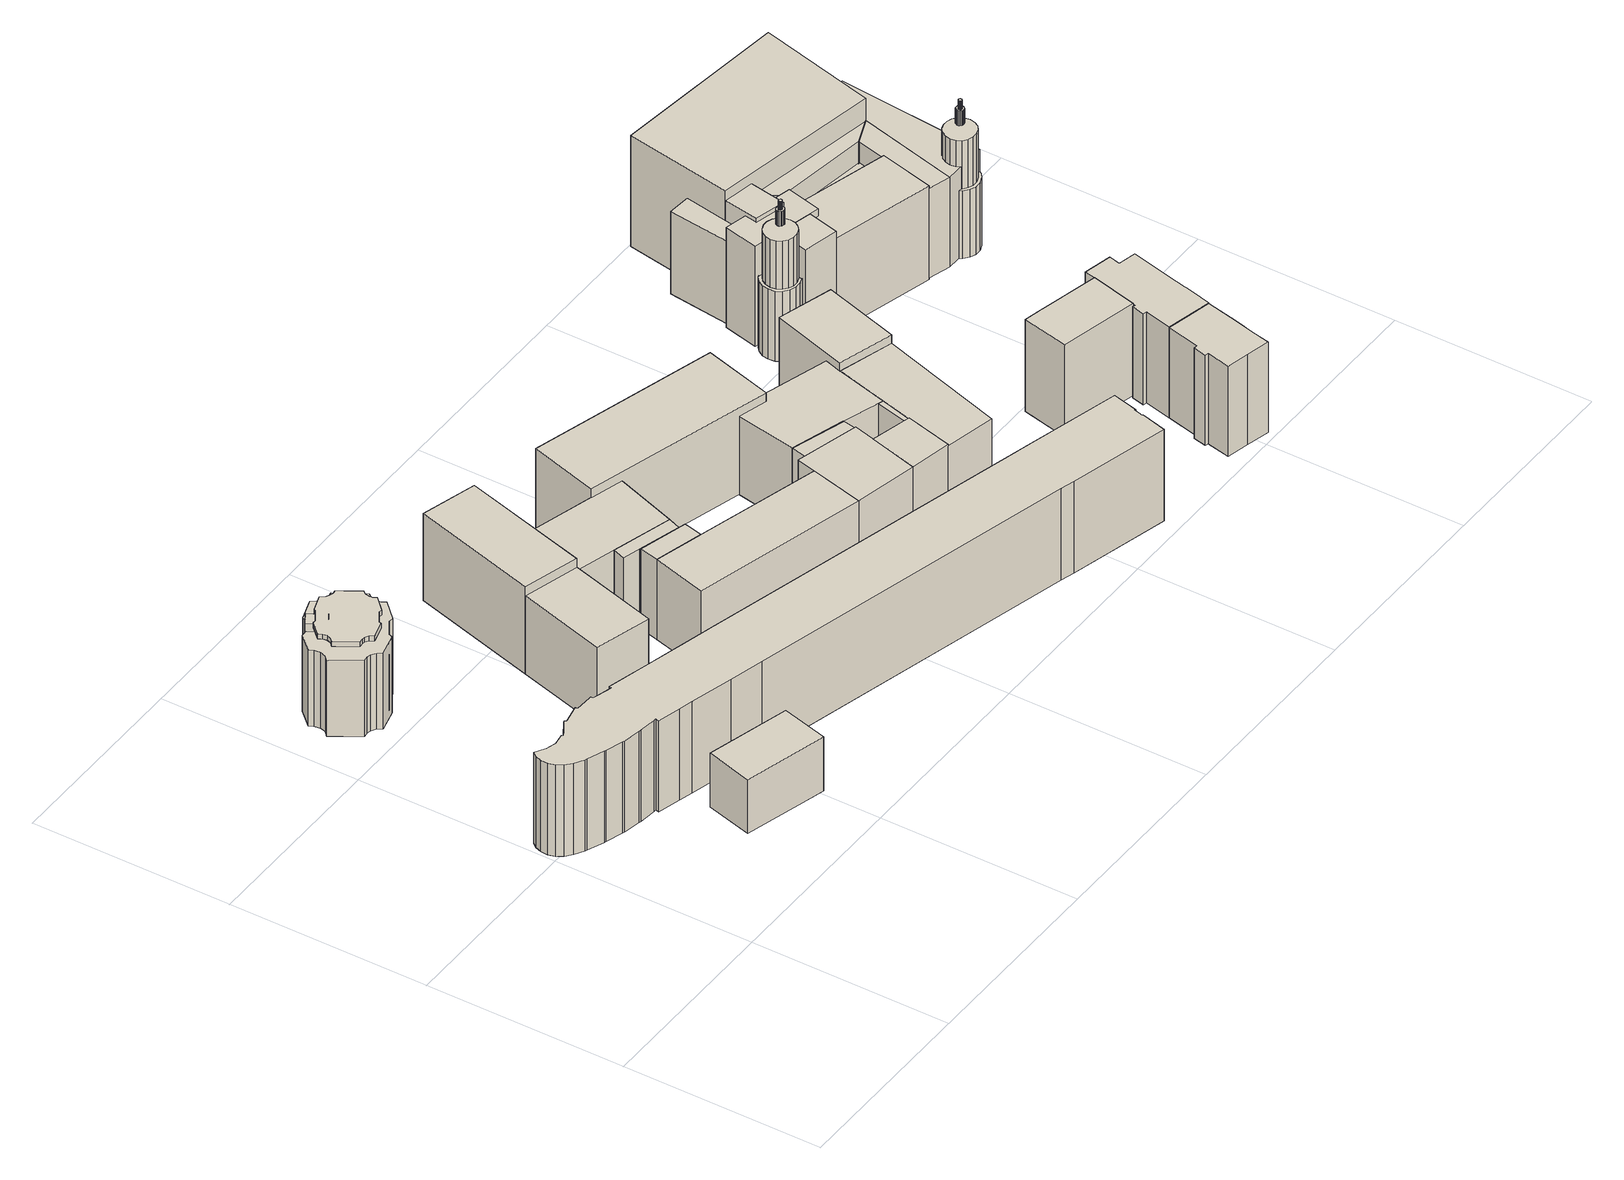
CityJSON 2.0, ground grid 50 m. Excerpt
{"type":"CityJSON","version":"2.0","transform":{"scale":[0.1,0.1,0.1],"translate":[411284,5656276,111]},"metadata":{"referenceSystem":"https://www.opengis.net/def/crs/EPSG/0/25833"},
"CityObjects":{
"building1":{"type":"Building","attributes":{"Dachtyp_tdc":"tdcCutTentRoof","Gemeindeschluessel":14612000,"Dachneigung":0.024,"QualitaetDacherkennung":74,"Geometrietyp2DReferenz":"3000","measuredHeight":15.47,"function":"31001_9998","roofType":"9999"},"geometry":[{"type":"Solid","lod":"1","boundaries":[[[[0,1,2,3]],[[4,5,6,7]],[[3,5,4,0]],[[2,6,5,3]],[[1,7,6,2]],[[0,4,7,1]]]]}]},
"building2":{"type":"Building","attributes":{"name":"Zwinger","Gemeindeschluessel":14612000,"Dachneigung":90,"Dachorientierung":0,"MittlereTraufHoehe":130.73,"QualitaetDacherkennung":100,"ObjektHoehe":22.42,"BodenHoehe":111.49,"Geometrietyp2DReferenz":"3000","AbsoluteHoehe":133.91,"Dachflaeche":459.76,"measuredHeight":22.42,"function":"31001_3034","roofType":"9999","storeysAboveGround":7},"children":["building2-1","building2-2"],"geometry":[{"type":"Solid","lod":"1","boundaries":[[[[8,9,10,11,12,13,14,15,16,17,18,19,20,21,22,23,24,25,26,27,28,29,30,31,32,33,34,35]],[[36,37,38,39,40,41,42,43,44,45,46,47,48,49,50,51,52,53,54,55,56,57,58,59,60,61,62,63]],[[35,37,36,8]],[[34,38,37,35]],[[33,39,38,34]],[[32,40,39,33]],[[31,41,40,32]],[[30,42,41,31]],[[29,43,42,30]],[[28,44,43,29]],[[27,45,44,28]],[[26,46,45,27]],[[25,47,46,26]],[[24,48,47,25]],[[23,49,48,24]],[[22,50,49,23]],[[21,51,50,22]],[[20,52,51,21]],[[19,53,52,20]],[[18,54,53,19]],[[17,55,54,18]],[[16,56,55,17]],[[15,57,56,16]],[[14,58,57,15]],[[13,59,58,14]],[[12,60,59,13]],[[11,61,60,12]],[[10,62,61,11]],[[9,63,62,10]],[[8,36,63,9]]]]}]},
"building2-1":{"type":"BuildingPart","attributes":{"Dachneigung":70.53,"Dachorientierung":0,"MittlereTraufHoehe":133.91,"QualitaetDacherkennung":100,"BodenHoehe":133.91,"ObjektTeilHoehe":2.5,"Geometrietyp2DReferenz":"3000","AbsoluteHoehe":136.41,"Dachflaeche":222.45,"measuredHeight":2.5,"roofType":"3500","storeysAboveGround":1},"parents":["building2"],"geometry":[{"type":"Solid","lod":"1","boundaries":[[[[64,65,66,67,68,69,70,71,72,73,74,75,76,77,78,79,80,81,82,83,84,85,86,87,88,89,90,91]],[[92,93,94,95,96,97,98,99,100,101,102,103,104,105,106,107,108,109,110,111,112,113,114,115,116,117,118,119]],[[91,93,92,64]],[[90,94,93,91]],[[89,95,94,90]],[[88,96,95,89]],[[87,97,96,88]],[[86,98,97,87]],[[85,99,98,86]],[[84,100,99,85]],[[83,101,100,84]],[[82,102,101,83]],[[81,103,102,82]],[[80,104,103,81]],[[79,105,104,80]],[[78,106,105,79]],[[77,107,106,78]],[[76,108,107,77]],[[75,109,108,76]],[[74,110,109,75]],[[73,111,110,74]],[[72,112,111,73]],[[71,113,112,72]],[[70,114,113,71]],[[69,115,114,70]],[[68,116,115,69]],[[67,117,116,68]],[[66,118,117,67]],[[65,119,118,66]],[[64,92,119,65]]]]}]},
"building2-2":{"type":"BuildingPart","attributes":{"Dachneigung":41.76,"Dachorientierung":0,"MittlereTraufHoehe":133.91,"QualitaetDacherkennung":100,"BodenHoehe":130.73,"ObjektTeilHoehe":4.07,"Geometrietyp2DReferenz":"3000","AbsoluteHoehe":134.79,"Dachflaeche":19.93,"measuredHeight":4.07,"roofType":"3900","storeysAboveGround":1},"parents":["building2"],"geometry":[{"type":"Solid","lod":"1","boundaries":[[[[120,121,122,123]],[[124,125,126,127]],[[123,125,124,120]],[[122,126,125,123]],[[121,127,126,122]],[[120,124,127,121]]]]}]},
"building3":{"type":"Building","attributes":{"Dachtyp_tdc":"tdcPolyFlatRoof","Gemeindeschluessel":14612000,"Dachneigung":0,"QualitaetDacherkennung":36,"Geometrietyp2DReferenz":"3000","measuredHeight":25.08,"function":"31001_9998","roofType":"1000"},"geometry":[{"type":"Solid","lod":"1","boundaries":[[[[128,129,130,131,132,133,134,135,136,137,138,139,140,141,142,143,144,145,146,147,148,149,150,151,152,153,154,155,156,157,158,159,160,161,162,163,164,165,166,167,168,169,170,171,172,173,174,175,176,177,178,179,180]],[[181,182,183,184,185,186,187,188,189,190,191,192,193,194,195,196,197,198,199,200,201,202,203,204,205,206,207,208,209,210,211,212,213,214,215,216,217,218,219,220,221,222,223,224,225,226,227,228,229,230,231,232,233]],[[180,182,181,128]],[[179,183,182,180]],[[178,184,183,179]],[[177,185,184,178]],[[176,186,185,177]],[[175,187,186,176]],[[174,188,187,175]],[[173,189,188,174]],[[172,190,189,173]],[[171,191,190,172]],[[170,192,191,171]],[[169,193,192,170]],[[168,194,193,169]],[[167,195,194,168]],[[166,196,195,167]],[[165,197,196,166]],[[164,198,197,165]],[[163,199,198,164]],[[162,200,199,163]],[[161,201,200,162]],[[160,202,201,161]],[[159,203,202,160]],[[158,204,203,159]],[[157,205,204,158]],[[156,206,205,157]],[[155,207,206,156]],[[154,208,207,155]],[[153,209,208,154]],[[152,210,209,153]],[[151,211,210,152]],[[150,212,211,151]],[[149,213,212,150]],[[148,214,213,149]],[[147,215,214,148]],[[146,216,215,147]],[[145,217,216,146]],[[144,218,217,145]],[[143,219,218,144]],[[142,220,219,143]],[[141,221,220,142]],[[140,222,221,141]],[[139,223,222,140]],[[138,224,223,139]],[[137,225,224,138]],[[136,226,225,137]],[[135,227,226,136]],[[134,228,227,135]],[[133,229,228,134]],[[132,230,229,133]],[[131,231,230,132]],[[130,232,231,131]],[[129,233,232,130]],[[128,181,233,129]]]]}]},
"building4":{"type":"Building","attributes":{"Gemeindeschluessel":14612000,"Dachneigung":20.91,"Dachorientierung":-74.24,"MittlereTraufHoehe":128.64,"QualitaetDacherkennung":100,"ObjektHoehe":30.22,"BodenHoehe":111.21,"Geometrietyp2DReferenz":"3000","AbsoluteHoehe":141.43,"Dachflaeche":1705.58,"measuredHeight":30.22,"function":"31001_9998","roofType":"9999","storeysAboveGround":10},"children":["building4-1","building4-2","building4-3","building4-4","building4-5","building4-6","building4-7","building4-8","building4-9","building4-10","building4-11","building4-12","building4-13","building4-14","building4-15","building4-16","building4-17","building4-18"],"geometry":[{"type":"Solid","lod":"1","boundaries":[[[[234,235,236,237]],[[238,239,240,241]],[[237,239,238,234]],[[236,240,239,237]],[[235,241,240,236]],[[234,238,241,235]]]]}]},
"building4-1":{"type":"BuildingPart","attributes":{"Dachneigung":90,"Dachorientierung":18.43,"MittlereTraufHoehe":128.64,"QualitaetDacherkennung":100,"BodenHoehe":111.2,"ObjektTeilHoehe":25.52,"Geometrietyp2DReferenz":"3000","AbsoluteHoehe":136.72,"Dachflaeche":1009.16,"measuredHeight":25.52,"roofType":"9999","storeysAboveGround":9},"parents":["building4"],"geometry":[{"type":"Solid","lod":"1","boundaries":[[[[242,243,244,245]],[[246,247,248,249]],[[245,247,246,242]],[[244,248,247,245]],[[243,249,248,244]],[[242,246,249,243]]]]}]},
"building4-2":{"type":"BuildingPart","attributes":{"Dachneigung":90,"Dachorientierung":108.64,"MittlereTraufHoehe":128.64,"QualitaetDacherkennung":100,"BodenHoehe":111.23,"ObjektTeilHoehe":25.49,"Geometrietyp2DReferenz":"3000","AbsoluteHoehe":136.72,"Dachflaeche":799.8,"measuredHeight":25.49,"roofType":"9999","storeysAboveGround":8},"parents":["building4"],"geometry":[{"type":"Solid","lod":"1","boundaries":[[[[250,251,252,253]],[[254,255,256,257]],[[253,255,254,250]],[[252,256,255,253]],[[251,257,256,252]],[[250,254,257,251]]]]}]},
"building4-3":{"type":"BuildingPart","attributes":{"Dachneigung":8.54,"Dachorientierung":0,"MittlereTraufHoehe":132.68,"QualitaetDacherkennung":100,"BodenHoehe":111.21,"ObjektTeilHoehe":25.51,"Geometrietyp2DReferenz":"3000","AbsoluteHoehe":136.72,"Dachflaeche":83.97,"measuredHeight":25.51,"roofType":"2100","storeysAboveGround":9},"parents":["building4"],"geometry":[{"type":"Solid","lod":"1","boundaries":[[[[258,259,260,261]],[[262,263,264,265]],[[261,263,262,258]],[[260,264,263,261]],[[259,265,264,260]],[[258,262,265,259]]]]}]},
"building4-4":{"type":"BuildingPart","attributes":{"Dachneigung":16.65,"Dachorientierung":-164.93,"MittlereTraufHoehe":128.64,"QualitaetDacherkennung":100,"BodenHoehe":111.22,"ObjektTeilHoehe":26.28,"Geometrietyp2DReferenz":"3000","AbsoluteHoehe":137.5,"Dachflaeche":224.05,"measuredHeight":26.28,"roofType":"9999","storeysAboveGround":9},"parents":["building4"],"geometry":[{"type":"Solid","lod":"1","boundaries":[[[[266,267,268,269]],[[270,271,272,273]],[[269,271,270,266]],[[268,272,271,269]],[[267,273,272,268]],[[266,270,273,267]]]]}]},
"building4-5":{"type":"BuildingPart","attributes":{"Dachneigung":38.92,"Dachorientierung":-160.86,"MittlereTraufHoehe":128.64,"QualitaetDacherkennung":100,"BodenHoehe":111.26,"ObjektTeilHoehe":25.46,"Geometrietyp2DReferenz":"3000","AbsoluteHoehe":136.72,"Dachflaeche":70,"measuredHeight":25.46,"roofType":"9999","storeysAboveGround":8},"parents":["building4"],"geometry":[{"type":"Solid","lod":"1","boundaries":[[[[274,275,276,277]],[[278,279,280,281]],[[277,279,278,274]],[[276,280,279,277]],[[275,281,280,276]],[[274,278,281,275]]]]}]},
"building4-6":{"type":"BuildingPart","attributes":{"Dachneigung":90,"Dachorientierung":0,"MittlereTraufHoehe":124.46,"QualitaetDacherkennung":100,"BodenHoehe":111.19,"ObjektTeilHoehe":13.28,"Geometrietyp2DReferenz":"3000","AbsoluteHoehe":124.46,"Dachflaeche":14.6,"measuredHeight":13.28,"roofType":"1000","storeysAboveGround":4},"parents":["building4"],"geometry":[{"type":"Solid","lod":"1","boundaries":[[[[282,283,284,285,286,287,288]],[[289,290,291,292,293,241,294]],[[288,290,289,282]],[[287,291,290,288]],[[286,292,291,287]],[[285,293,292,286]],[[284,241,293,285]],[[283,294,241,284]],[[282,289,294,283]]]]}]},
"building4-7":{"type":"BuildingPart","attributes":{"Dachneigung":90,"Dachorientierung":0,"MittlereTraufHoehe":124.46,"QualitaetDacherkennung":100,"BodenHoehe":111.2,"ObjektTeilHoehe":13.26,"Geometrietyp2DReferenz":"3000","AbsoluteHoehe":124.46,"Dachflaeche":14.6,"measuredHeight":13.26,"roofType":"1000","storeysAboveGround":4},"parents":["building4"],"geometry":[{"type":"Solid","lod":"1","boundaries":[[[[295,296,297,298,299,300,301]],[[302,303,304,305,306,307,308]],[[301,303,302,295]],[[300,304,303,301]],[[299,305,304,300]],[[298,306,305,299]],[[297,307,306,298]],[[296,308,307,297]],[[295,302,308,296]]]]}]},
"building4-8":{"type":"BuildingPart","attributes":{"Dachneigung":16.8,"Dachorientierung":15.6,"MittlereTraufHoehe":128.64,"QualitaetDacherkennung":100,"BodenHoehe":111.22,"ObjektTeilHoehe":30.21,"Geometrietyp2DReferenz":"3000","AbsoluteHoehe":141.43,"Dachflaeche":1105.22,"measuredHeight":30.21,"roofType":"9999","storeysAboveGround":10},"parents":["building4"],"geometry":[{"type":"Solid","lod":"1","boundaries":[[[[309,310,311,312]],[[313,314,315,316]],[[312,314,313,309]],[[311,315,314,312]],[[310,316,315,311]],[[309,313,316,310]]]]}]},
"building4-9":{"type":"BuildingPart","attributes":{"Dachneigung":90,"Dachorientierung":0,"MittlereTraufHoehe":124.46,"QualitaetDacherkennung":100,"BodenHoehe":111.22,"ObjektTeilHoehe":13.24,"Geometrietyp2DReferenz":"3000","AbsoluteHoehe":124.46,"Dachflaeche":6.97,"measuredHeight":13.24,"roofType":"1000","storeysAboveGround":4},"parents":["building4"],"geometry":[{"type":"Solid","lod":"1","boundaries":[[[[317,318,319,320,321,322]],[[323,324,325,326,327,257]],[[322,324,323,317]],[[321,325,324,322]],[[320,326,325,321]],[[319,327,326,320]],[[318,257,327,319]],[[317,323,257,318]]]]}]},
"building4-10":{"type":"BuildingPart","attributes":{"Dachneigung":16.8,"Dachorientierung":16.76,"MittlereTraufHoehe":128.64,"QualitaetDacherkennung":100,"BodenHoehe":111.28,"ObjektTeilHoehe":30.15,"Geometrietyp2DReferenz":"3000","AbsoluteHoehe":141.43,"Dachflaeche":712.12,"measuredHeight":30.15,"roofType":"9999","storeysAboveGround":10},"parents":["building4"],"geometry":[{"type":"Solid","lod":"1","boundaries":[[[[328,329,330,331]],[[332,333,334,335]],[[331,333,332,328]],[[330,334,333,331]],[[329,335,334,330]],[[328,332,335,329]]]]}]},
"building4-11":{"type":"BuildingPart","attributes":{"Dachneigung":24.87,"Dachorientierung":-76.43,"MittlereTraufHoehe":128.64,"QualitaetDacherkennung":100,"BodenHoehe":111.15,"ObjektTeilHoehe":26.35,"Geometrietyp2DReferenz":"3000","AbsoluteHoehe":137.5,"Dachflaeche":299.81,"measuredHeight":26.35,"roofType":"9999","storeysAboveGround":9},"parents":["building4"],"geometry":[{"type":"Solid","lod":"1","boundaries":[[[[336,337,338,339]],[[340,341,342,343]],[[339,341,340,336]],[[338,342,341,339]],[[337,343,342,338]],[[336,340,343,337]]]]}]},
"building4-12":{"type":"BuildingPart","attributes":{"Dachneigung":19.63,"Dachorientierung":15.77,"MittlereTraufHoehe":128.64,"QualitaetDacherkennung":100,"BodenHoehe":111.19,"ObjektTeilHoehe":25.53,"Geometrietyp2DReferenz":"3000","AbsoluteHoehe":136.72,"Dachflaeche":187.23,"measuredHeight":25.53,"roofType":"9999","storeysAboveGround":9},"parents":["building4"],"geometry":[{"type":"Solid","lod":"1","boundaries":[[[[344,345,346,276]],[[347,348,349,350]],[[276,348,347,344]],[[346,349,348,276]],[[345,350,349,346]],[[344,347,350,345]]]]}]},
"building4-13":{"type":"BuildingPart","attributes":{"Dachneigung":90,"Dachorientierung":0,"MittlereTraufHoehe":124.46,"QualitaetDacherkennung":100,"BodenHoehe":111.22,"ObjektTeilHoehe":13.25,"Geometrietyp2DReferenz":"3000","AbsoluteHoehe":124.46,"Dachflaeche":9.14,"measuredHeight":13.25,"roofType":"1000","storeysAboveGround":4},"parents":["building4"],"geometry":[{"type":"Solid","lod":"1","boundaries":[[[[351,352,353,354,355,356,357]],[[358,359,360,361,362,363,364]],[[357,359,358,351]],[[356,360,359,357]],[[355,361,360,356]],[[354,362,361,355]],[[353,363,362,354]],[[352,364,363,353]],[[351,358,364,352]]]]}]},
"building4-14":{"type":"BuildingPart","attributes":{"Dachneigung":27.86,"Dachorientierung":104.99,"MittlereTraufHoehe":128.64,"QualitaetDacherkennung":100,"BodenHoehe":111.18,"ObjektTeilHoehe":26.32,"Geometrietyp2DReferenz":"3000","AbsoluteHoehe":137.5,"Dachflaeche":1229.13,"measuredHeight":26.32,"roofType":"9999","storeysAboveGround":9},"parents":["building4"],"geometry":[{"type":"Solid","lod":"1","boundaries":[[[[365,366,266,367]],[[368,369,270,370]],[[367,369,368,365]],[[266,270,369,367]],[[366,370,270,266]],[[365,368,370,366]]]]}]},
"building4-15":{"type":"BuildingPart","attributes":{"Dachneigung":31.15,"Dachorientierung":-75.98,"MittlereTraufHoehe":128.64,"QualitaetDacherkennung":100,"BodenHoehe":111.18,"ObjektTeilHoehe":26.32,"Geometrietyp2DReferenz":"3000","AbsoluteHoehe":137.5,"Dachflaeche":645.85,"measuredHeight":26.32,"roofType":"9999","storeysAboveGround":9},"parents":["building4"],"geometry":[{"type":"Solid","lod":"1","boundaries":[[[[371,365,337,372]],[[373,374,375,368]],[[372,374,373,371]],[[337,375,374,372]],[[365,368,375,337]],[[371,373,368,365]]]]}]},
"building4-16":{"type":"BuildingPart","attributes":{"Dachneigung":90,"Dachorientierung":16.33,"MittlereTraufHoehe":128.64,"QualitaetDacherkennung":100,"BodenHoehe":111.22,"ObjektTeilHoehe":25.5,"Geometrietyp2DReferenz":"3000","AbsoluteHoehe":136.72,"Dachflaeche":706.64,"measuredHeight":25.5,"roofType":"9999","storeysAboveGround":9},"parents":["building4"],"geometry":[{"type":"Solid","lod":"1","boundaries":[[[[376,377,378,379]],[[314,380,381,315]],[[379,380,314,376]],[[378,381,380,379]],[[377,315,381,378]],[[376,314,315,377]]]]}]},
"building4-17":{"type":"BuildingPart","attributes":{"Dachneigung":90,"Dachorientierung":-74.02,"MittlereTraufHoehe":128.64,"QualitaetDacherkennung":100,"BodenHoehe":111.22,"ObjektTeilHoehe":25.5,"Geometrietyp2DReferenz":"3000","AbsoluteHoehe":136.72,"Dachflaeche":824.79,"measuredHeight":25.5,"roofType":"9999","storeysAboveGround":9},"parents":["building4"],"geometry":[{"type":"Solid","lod":"1","boundaries":[[[[382,383,344,384]],[[303,385,347,386]],[[384,385,303,382]],[[344,347,385,384]],[[383,386,347,344]],[[382,303,386,383]]]]}]},
"building4-18":{"type":"BuildingPart","attributes":{"Dachneigung":33.75,"Dachorientierung":-169.19,"MittlereTraufHoehe":128.64,"QualitaetDacherkennung":100,"BodenHoehe":111.19,"ObjektTeilHoehe":25.53,"Geometrietyp2DReferenz":"3000","AbsoluteHoehe":136.72,"Dachflaeche":174.91,"measuredHeight":25.53,"roofType":"9999","storeysAboveGround":9},"parents":["building4"],"geometry":[{"type":"Solid","lod":"1","boundaries":[[[[387,388,389,253]],[[390,255,391,374]],[[253,255,390,387]],[[389,391,255,253]],[[388,374,391,389]],[[387,390,374,388]]]]}]},
"building5":{"type":"Building","attributes":{"Gemeindeschluessel":14612000,"Geometrietyp2DReferenz":"3000","function":"31001_9998","roofType":"9999"},"children":["building5-1","building5-2"]},
"building5-1":{"type":"BuildingPart","attributes":{"Dachtyp_tdc":"tdcGableRoof","Dachneigung":19.41,"QualitaetDacherkennung":3,"Geometrietyp2DReferenz":"3000","measuredHeight":8.49,"roofType":"3100"},"parents":["building5"],"geometry":[{"type":"Solid","lod":"1","boundaries":[[[[392,393,394,395,396,397,398,399]],[[400,401,402,403,404,405,406,407]],[[399,401,400,392]],[[398,402,401,399]],[[397,403,402,398]],[[396,404,403,397]],[[395,405,404,396]],[[394,406,405,395]],[[393,407,406,394]],[[392,400,407,393]]]]}]},
"building5-2":{"type":"BuildingPart","attributes":{"Dachtyp_tdc":"tdcHipAndGableRoof","Dachneigung":36.84,"QualitaetDacherkennung":66,"Geometrietyp2DReferenz":"3000","measuredHeight":27.48,"roofType":"5000"},"parents":["building5"],"geometry":[{"type":"Solid","lod":"1","boundaries":[[[[408,409,410,411,412]],[[413,414,403,401,415]],[[412,414,413,408]],[[411,403,414,412]],[[410,401,403,411]],[[409,415,401,410]],[[408,413,415,409]]]]}]},
"building6":{"type":"Building","attributes":{"Dachtyp_tdc":"tdcGableRoof","Gemeindeschluessel":14612000,"Dachneigung":36.9,"QualitaetDacherkennung":90,"Geometrietyp2DReferenz":"3000","measuredHeight":27.26,"function":"31001_9998","roofType":"3100"},"geometry":[{"type":"Solid","lod":"1","boundaries":[[[[416,417,418,419,420,421,422,423,424,425,426,427,428,429]],[[430,431,432,433,434,435,436,437,438,439,440,441,442,443]],[[429,431,430,416]],[[428,432,431,429]],[[427,433,432,428]],[[426,434,433,427]],[[425,435,434,426]],[[424,436,435,425]],[[423,437,436,424]],[[422,438,437,423]],[[421,439,438,422]],[[420,440,439,421]],[[419,441,440,420]],[[418,442,441,419]],[[417,443,442,418]],[[416,430,443,417]]]]}]},
"building7":{"type":"Building","attributes":{"Dachtyp_tdc":"tdcFreeFormRoof","Gemeindeschluessel":14612000,"Dachneigung":37.8,"QualitaetDacherkennung":65,"Geometrietyp2DReferenz":"3000","measuredHeight":27.34,"function":"31001_9998","roofType":"5000"},"geometry":[{"type":"Solid","lod":"1","boundaries":[[[[444,445,446,447,448,449,450,451,452,453,454,455,456,457,458,459,460,461]],[[462,463,464,465,466,467,468,469,470,471,472,473,474,475,476,477,478,479]],[[461,463,462,444]],[[460,464,463,461]],[[459,465,464,460]],[[458,466,465,459]],[[457,467,466,458]],[[456,468,467,457]],[[455,469,468,456]],[[454,470,469,455]],[[453,471,470,454]],[[452,472,471,453]],[[451,473,472,452]],[[450,474,473,451]],[[449,475,474,450]],[[448,476,475,449]],[[447,477,476,448]],[[446,478,477,447]],[[445,479,478,446]],[[444,462,479,445]]]]}]},
"building8":{"type":"Building","attributes":{"name":"Residenzschloss","Gemeindeschluessel":14612000,"Dachneigung":69.67,"Dachorientierung":98.72,"MittlereTraufHoehe":140.06,"QualitaetDacherkennung":100,"ObjektHoehe":33.05,"BodenHoehe":112.35,"Geometrietyp2DReferenz":"3000","AbsoluteHoehe":145.4,"Dachflaeche":1364.13,"measuredHeight":33.05,"function":"31001_3031","roofType":"3200","storeysAboveGround":11},"children":["building8-1","building8-2","building8-3","building8-4","building8-5","building8-6","building8-7","building8-8","building8-9","building8-10","building8-11","building8-12","building8-13","building8-14","building8-15","building8-16","building8-17","building8-18","building8-19"],"geometry":[{"type":"Solid","lod":"1","boundaries":[[[[480,481,482,483]],[[484,485,486,487]],[[483,485,484,480]],[[482,486,485,483]],[[481,487,486,482]],[[480,484,487,481]]]]}]},
"building8-1":{"type":"BuildingPart","attributes":{"Dachneigung":31.39,"Dachorientierung":0,"MittlereTraufHoehe":136.56,"QualitaetDacherkennung":100,"BodenHoehe":112.14,"ObjektTeilHoehe":27.91,"Geometrietyp2DReferenz":"3000","AbsoluteHoehe":140.06,"Dachflaeche":244.09,"measuredHeight":27.91,"roofType":"2100","storeysAboveGround":9},"parents":["building8"],"geometry":[{"type":"Solid","lod":"1","boundaries":[[[[488,489,490,491]],[[492,493,494,495]],[[491,493,492,488]],[[490,494,493,491]],[[489,495,494,490]],[[488,492,495,489]]]]}]},
"building8-2":{"type":"BuildingPart","attributes":{"Dachneigung":90,"Dachorientierung":0,"MittlereTraufHoehe":130.94,"QualitaetDacherkennung":100,"BodenHoehe":111.95,"ObjektTeilHoehe":18.98,"Geometrietyp2DReferenz":"3000","AbsoluteHoehe":130.94,"Dachflaeche":150.42,"measuredHeight":18.98,"roofType":"1000","storeysAboveGround":6},"parents":["building8"],"geometry":[{"type":"Solid","lod":"1","boundaries":[[[[496,497,498,499]],[[500,501,502,503]],[[499,501,500,496]],[[498,502,501,499]],[[497,503,502,498]],[[496,500,503,497]]]]}]},
"building8-3":{"type":"BuildingPart","attributes":{"Dachneigung":34.71,"Dachorientierung":0,"MittlereTraufHoehe":136.56,"QualitaetDacherkennung":100,"BodenHoehe":111.95,"ObjektTeilHoehe":28.11,"Geometrietyp2DReferenz":"3000","AbsoluteHoehe":140.07,"Dachflaeche":60.66,"measuredHeight":28.11,"roofType":"2100","storeysAboveGround":9},"parents":["building8"],"geometry":[{"type":"Solid","lod":"1","boundaries":[[[[488,504,505,489]],[[506,500,503,507]],[[489,500,506,488]],[[505,503,500,489]],[[504,507,503,505]],[[488,506,507,504]]]]}]},
"building8-4":{"type":"BuildingPart","attributes":{"Dachneigung":89.92,"Dachorientierung":0,"MittlereTraufHoehe":140.06,"QualitaetDacherkennung":100,"BodenHoehe":111.98,"ObjektTeilHoehe":28.09,"Geometrietyp2DReferenz":"3000","AbsoluteHoehe":140.07,"Dachflaeche":73.15,"measuredHeight":28.09,"roofType":"1000","storeysAboveGround":9},"parents":["building8"],"geometry":[{"type":"Solid","lod":"1","boundaries":[[[[508,509,510,511]],[[512,506,507,513]],[[511,506,512,508]],[[510,507,506,511]],[[509,513,507,510]],[[508,512,513,509]]]]}]},
"building8-5":{"type":"BuildingPart","attributes":{"Dachneigung":39.51,"Dachorientierung":0,"MittlereTraufHoehe":136.56,"QualitaetDacherkennung":100,"BodenHoehe":111.99,"ObjektTeilHoehe":28.07,"Geometrietyp2DReferenz":"3000","AbsoluteHoehe":140.06,"Dachflaeche":217.63,"measuredHeight":28.07,"roofType":"2100","storeysAboveGround":9},"parents":["building8"],"geometry":[{"type":"Solid","lod":"1","boundaries":[[[[491,490,514,515]],[[516,517,518,501]],[[515,517,516,491]],[[514,518,517,515]],[[490,501,518,514]],[[491,516,501,490]]]]}]},
"building8-6":{"type":"BuildingPart","attributes":{"Dachneigung":90,"Dachorientierung":0,"MittlereTraufHoehe":130.59,"QualitaetDacherkennung":100,"BodenHoehe":112.12,"ObjektTeilHoehe":18.47,"Geometrietyp2DReferenz":"3000","AbsoluteHoehe":130.59,"Dachflaeche":66.75,"measuredHeight":18.47,"roofType":"1000","storeysAboveGround":6},"parents":["building8"],"geometry":[{"type":"Solid","lod":"1","boundaries":[[[[519,520,521,522,523,524,525,526,527,528,529,530,531,532,533,534,535,536]],[[537,538,539,540,541,542,543,544,545,546,547,548,549,550,551,552,553,554]],[[536,538,537,519]],[[535,539,538,536]],[[534,540,539,535]],[[533,541,540,534]],[[532,542,541,533]],[[531,543,542,532]],[[530,544,543,531]],[[529,545,544,530]],[[528,546,545,529]],[[527,547,546,528]],[[526,548,547,527]],[[525,549,548,526]],[[524,550,549,525]],[[523,551,550,524]],[[522,552,551,523]],[[521,553,552,522]],[[520,554,553,521]],[[519,537,554,520]]]]}]},
"building8-7":{"type":"BuildingPart","attributes":{"Dachneigung":44.97,"Dachorientierung":0,"MittlereTraufHoehe":149.02,"QualitaetDacherkennung":100,"BodenHoehe":145.47,"ObjektTeilHoehe":4.52,"Geometrietyp2DReferenz":"3000","AbsoluteHoehe":149.99,"Dachflaeche":4.15,"measuredHeight":4.52,"roofType":"3500","storeysAboveGround":2},"parents":["building8"],"geometry":[{"type":"Solid","lod":"1","boundaries":[[[[555,556,557,558,559,560,561,562,563,564,565,566,567,568,569,570,571,572]],[[573,574,575,576,577,578,579,580,581,582,583,584,585,586,587,588,589,590]],[[572,574,573,555]],[[571,575,574,572]],[[570,576,575,571]],[[569,577,576,570]],[[568,578,577,569]],[[567,579,578,568]],[[566,580,579,567]],[[565,581,580,566]],[[564,582,581,565]],[[563,583,582,564]],[[562,584,583,563]],[[561,585,584,562]],[[560,586,585,561]],[[559,587,586,560]],[[558,588,587,559]],[[557,589,588,558]],[[556,590,589,557]],[[555,573,590,556]]]]}]},
"building8-8":{"type":"BuildingPart","attributes":{"Dachneigung":46.12,"Dachorientierung":-165.8,"MittlereTraufHoehe":136.96,"QualitaetDacherkennung":100,"BodenHoehe":111.47,"ObjektTeilHoehe":29.99,"Geometrietyp2DReferenz":"3000","AbsoluteHoehe":141.46,"Dachflaeche":161.67,"measuredHeight":29.99,"roofType":"5000","storeysAboveGround":10},"parents":["building8"],"geometry":[{"type":"Solid","lod":"1","boundaries":[[[[591,592,593,594]],[[595,596,597,598]],[[594,596,595,591]],[[593,597,596,594]],[[592,598,597,593]],[[591,595,598,592]]]]}]},
"building8-9":{"type":"BuildingPart","attributes":{"Dachneigung":7.43,"Dachorientierung":0,"MittlereTraufHoehe":141.91,"QualitaetDacherkennung":100,"BodenHoehe":130.59,"ObjektTeilHoehe":15.02,"Geometrietyp2DReferenz":"3000","AbsoluteHoehe":145.61,"Dachflaeche":89.02,"measuredHeight":15.02,"roofType":"3700","storeysAboveGround":5},"parents":["building8"],"geometry":[{"type":"Solid","lod":"1","boundaries":[[[[599,600,601,602,603,604,605,606,607,608,609,610,611,612,613,614,615,616]],[[617,618,619,620,621,622,623,624,625,626,627,628,629,630,631,632,633,634]],[[616,618,617,599]],[[615,619,618,616]],[[614,620,619,615]],[[613,621,620,614]],[[612,622,621,613]],[[611,623,622,612]],[[610,624,623,611]],[[609,625,624,610]],[[608,626,625,609]],[[607,627,626,608]],[[606,628,627,607]],[[605,629,628,606]],[[604,630,629,605]],[[603,631,630,604]],[[602,632,631,603]],[[601,633,632,602]],[[600,634,633,601]],[[599,617,634,600]]]]}]},
"building8-10":{"type":"BuildingPart","attributes":{"Dachneigung":49.84,"Dachorientierung":0,"MittlereTraufHoehe":136.56,"QualitaetDacherkennung":100,"BodenHoehe":112.08,"ObjektTeilHoehe":27.98,"Geometrietyp2DReferenz":"3000","AbsoluteHoehe":140.06,"Dachflaeche":411.86,"measuredHeight":27.98,"roofType":"2100","storeysAboveGround":9},"parents":["building8"],"geometry":[{"type":"Solid","lod":"1","boundaries":[[[[515,635,636,637]],[[638,639,640,641]],[[637,639,638,515]],[[636,640,639,637]],[[635,641,640,636]],[[515,638,641,635]]]]}]},
"building8-11":{"type":"BuildingPart","attributes":{"Dachneigung":4.38,"Dachorientierung":0,"MittlereTraufHoehe":149.02,"QualitaetDacherkennung":100,"BodenHoehe":149.02,"ObjektTeilHoehe":5.46,"Geometrietyp2DReferenz":"3000","AbsoluteHoehe":154.49,"Dachflaeche":7.26,"measuredHeight":5.46,"roofType":"4000","storeysAboveGround":2},"parents":["building8"],"geometry":[{"type":"Solid","lod":"1","boundaries":[[[[642,643,644,645,646,647,648,649,650,651,652,653,654,655,656,657,658,659]],[[660,661,662,663,664,665,666,667,668,669,670,671,672,673,674,675,676,677]],[[659,661,660,642]],[[658,662,661,659]],[[657,663,662,658]],[[656,664,663,657]],[[655,665,664,656]],[[654,666,665,655]],[[653,667,666,654]],[[652,668,667,653]],[[651,669,668,652]],[[650,670,669,651]],[[649,671,670,650]],[[648,672,671,649]],[[647,673,672,648]],[[646,674,673,647]],[[645,675,674,646]],[[644,676,675,645]],[[643,677,676,644]],[[642,660,677,643]]]]}]},
"building8-12":{"type":"BuildingPart","attributes":{"Dachneigung":45.55,"Dachorientierung":-75.76,"MittlereTraufHoehe":136.96,"QualitaetDacherkennung":100,"BodenHoehe":111.83,"ObjektTeilHoehe":29.63,"Geometrietyp2DReferenz":"3000","AbsoluteHoehe":141.46,"Dachflaeche":228.78,"measuredHeight":29.63,"roofType":"5000","storeysAboveGround":10},"parents":["building8"],"geometry":[{"type":"Solid","lod":"1","boundaries":[[[[678,679,680,681]],[[682,683,684,685]],[[681,683,682,678]],[[680,684,683,681]],[[679,685,684,680]],[[678,682,685,679]]]]}]},
"building8-13":{"type":"BuildingPart","attributes":{"Dachneigung":44.46,"Dachorientierung":17.75,"MittlereTraufHoehe":123.63,"QualitaetDacherkennung":100,"BodenHoehe":121.42,"ObjektTeilHoehe":3.73,"Geometrietyp2DReferenz":"3000","AbsoluteHoehe":125.16,"Dachflaeche":41.83,"measuredHeight":3.73,"roofType":"3100","storeysAboveGround":1},"parents":["building8"],"geometry":[{"type":"Solid","lod":"1","boundaries":[[[[686,687,688,689]],[[690,691,692,693]],[[689,691,690,686]],[[688,692,691,689]],[[687,693,692,688]],[[686,690,693,687]]]]}]},
"building8-14":{"type":"BuildingPart","attributes":{"Dachneigung":45.02,"Dachorientierung":0,"MittlereTraufHoehe":149.02,"QualitaetDacherkennung":100,"BodenHoehe":145.47,"ObjektTeilHoehe":4.52,"Geometrietyp2DReferenz":"3000","AbsoluteHoehe":149.99,"Dachflaeche":4.15,"measuredHeight":4.52,"roofType":"3500","storeysAboveGround":2},"parents":["building8"],"geometry":[{"type":"Solid","lod":"1","boundaries":[[[[694,695,696,697,698,699,700,701,702,703,704,705,706,707,708,709,710,711]],[[712,713,714,715,716,717,718,719,720,721,722,723,724,725,726,727,728,729]],[[711,713,712,694]],[[710,714,713,711]],[[709,715,714,710]],[[708,716,715,709]],[[707,717,716,708]],[[706,718,717,707]],[[705,719,718,706]],[[704,720,719,705]],[[703,721,720,704]],[[702,722,721,703]],[[701,723,722,702]],[[700,724,723,701]],[[699,725,724,700]],[[698,726,725,699]],[[697,727,726,698]],[[696,728,727,697]],[[695,729,728,696]],[[694,712,729,695]]]]}]},
"building8-15":{"type":"BuildingPart","attributes":{"Dachneigung":4.34,"Dachorientierung":0,"MittlereTraufHoehe":149.02,"QualitaetDacherkennung":100,"BodenHoehe":149.02,"ObjektTeilHoehe":5.46,"Geometrietyp2DReferenz":"3000","AbsoluteHoehe":154.49,"Dachflaeche":7.26,"measuredHeight":5.46,"roofType":"4000","storeysAboveGround":2},"parents":["building8"],"geometry":[{"type":"Solid","lod":"1","boundaries":[[[[730,731,732,733,734,735,736,737,738,739,740,741,742,743,744,745,746,747]],[[748,749,750,751,752,753,754,755,756,757,758,759,760,761,762,763,764,765]],[[747,749,748,730]],[[746,750,749,747]],[[745,751,750,746]],[[744,752,751,745]],[[743,753,752,744]],[[742,754,753,743]],[[741,755,754,742]],[[740,756,755,741]],[[739,757,756,740]],[[738,758,757,739]],[[737,759,758,738]],[[736,760,759,737]],[[735,761,760,736]],[[734,762,761,735]],[[733,763,762,734]],[[732,764,763,733]],[[731,765,764,732]],[[730,748,765,731]]]]}]},
"building8-16":{"type":"BuildingPart","attributes":{"Dachneigung":47.88,"Dachorientierung":-76.7,"MittlereTraufHoehe":133.05,"QualitaetDacherkennung":100,"BodenHoehe":111.59,"ObjektTeilHoehe":29.87,"Geometrietyp2DReferenz":"3000","AbsoluteHoehe":141.46,"Dachflaeche":664.19,"measuredHeight":29.87,"roofType":"3100","storeysAboveGround":10},"parents":["building8"],"geometry":[{"type":"Solid","lod":"1","boundaries":[[[[766,767,768,769]],[[770,771,772,773]],[[769,771,770,766]],[[768,772,771,769]],[[767,773,772,768]],[[766,770,773,767]]]]}]},
"building8-17":{"type":"BuildingPart","attributes":{"Dachneigung":26.03,"Dachorientierung":0,"MittlereTraufHoehe":134.65,"QualitaetDacherkennung":100,"BodenHoehe":112.09,"ObjektTeilHoehe":27.97,"Geometrietyp2DReferenz":"3000","AbsoluteHoehe":140.06,"Dachflaeche":216.95,"measuredHeight":27.97,"roofType":"2100","storeysAboveGround":9},"parents":["building8"],"geometry":[{"type":"Solid","lod":"1","boundaries":[[[[774,775,776,777]],[[778,779,780,781]],[[777,779,778,774]],[[776,780,779,777]],[[775,781,780,776]],[[774,778,781,775]]]]}]},
"building8-18":{"type":"BuildingPart","attributes":{"Dachneigung":7.44,"Dachorientierung":0,"MittlereTraufHoehe":141.91,"QualitaetDacherkennung":100,"BodenHoehe":130.59,"ObjektTeilHoehe":15.02,"Geometrietyp2DReferenz":"3000","AbsoluteHoehe":145.61,"Dachflaeche":89.02,"measuredHeight":15.02,"roofType":"3700","storeysAboveGround":5},"parents":["building8"],"geometry":[{"type":"Solid","lod":"1","boundaries":[[[[782,783,784,785,786,787,788,789,790,791,792,793,794,795,796,797,798,799]],[[800,801,802,803,804,805,806,807,808,809,810,811,812,813,814,815,816,817]],[[799,801,800,782]],[[798,802,801,799]],[[797,803,802,798]],[[796,804,803,797]],[[795,805,804,796]],[[794,806,805,795]],[[793,807,806,794]],[[792,808,807,793]],[[791,809,808,792]],[[790,810,809,791]],[[789,811,810,790]],[[788,812,811,789]],[[787,813,812,788]],[[786,814,813,787]],[[785,815,814,786]],[[784,816,815,785]],[[783,817,816,784]],[[782,800,817,783]]]]}]},
"building8-19":{"type":"BuildingPart","attributes":{"Dachneigung":90,"Dachorientierung":0,"MittlereTraufHoehe":130.59,"QualitaetDacherkennung":100,"BodenHoehe":111.38,"ObjektTeilHoehe":19.21,"Geometrietyp2DReferenz":"3000","AbsoluteHoehe":130.59,"Dachflaeche":66.75,"measuredHeight":19.21,"roofType":"1000","storeysAboveGround":6},"parents":["building8"],"geometry":[{"type":"Solid","lod":"1","boundaries":[[[[818,819,820,821,822,823,824,825,826,827,828,829,830,831,832,833,834,835]],[[836,837,838,839,840,841,842,843,844,845,846,847,848,849,850,851,852,853]],[[835,837,836,818]],[[834,838,837,835]],[[833,839,838,834]],[[832,840,839,833]],[[831,841,840,832]],[[830,842,841,831]],[[829,843,842,830]],[[828,844,843,829]],[[827,845,844,828]],[[826,846,845,827]],[[825,847,846,826]],[[824,848,847,825]],[[823,849,848,824]],[[822,850,849,823]],[[821,851,850,822]],[[820,852,851,821]],[[819,853,852,820]],[[818,836,853,819]]]]}]}
},
"vertices":[
[532,261,159],[323,317,159],[292,201,159],[501,145,159],[532,261,11],[501,145,11],[292,201,11],[323,317,11],
[136,1224,213],[126,1224,213],[91,1186,213],[97,1174,213],[99,1159,213],[95,1145,213],[84,1134,213],[127,1066,213],[140,1068,213],[150,1066,213],[162,1058,213],[170,1047,213],[226,1061,213],[229,1070,213],[266,1094,213],[278,1093,213],[318,1134,213],[312,1144,213],[310,1157,213],[313,1171,213],[321,1181,213],[279,1251,213],[266,1248,213],[255,1251,213],[240,1260,213],[230,1273,213],[176,1255,213],[174,1247,213],[136,1224,5],[174,1247,5],[176,1255,5],[230,1273,5],[240,1260,5],[255,1251,5],[266,1248,5],[279,1251,5],[321,1181,5],[313,1171,5],[310,1157,5],[312,1144,5],[318,1134,5],[278,1093,5],[266,1094,5],[229,1070,5],[226,1061,5],[170,1047,5],[162,1058,5],[150,1066,5],[140,1068,5],[127,1066,5],[84,1134,5],[95,1145,5],[99,1159,5],[97,1174,5],[91,1186,5],[126,1224,5],
[152,1208,242],[145,1208,242],[118,1179,242],[123,1170,242],[125,1159,242],[121,1148,242],[113,1140,242],[145,1089,242],[155,1090,242],[163,1089,242],[172,1083,242],[178,1074,242],[221,1085,242],[223,1092,242],[251,1110,242],[259,1109,242],[290,1140,242],[285,1148,242],[284,1158,242],[286,1168,242],[292,1176,242],[260,1228,242],[251,1226,242],[242,1229,242],[231,1235,242],[224,1245,242],[183,1231,242],[181,1226,242],[152,1208,229],[181,1226,229],[183,1231,229],[224,1245,229],[231,1235,229],[242,1229,229],[251,1226,229],[260,1228,229],[292,1176,229],[286,1168,229],[284,1158,229],[285,1148,229],[290,1140,229],[259,1109,229],[251,1110,229],[223,1092,229],[221,1085,229],[178,1074,229],[172,1083,229],[163,1089,229],[155,1090,229],[145,1089,229],[113,1140,229],[121,1148,229],[125,1159,229],[123,1170,229],[118,1179,229],[145,1208,229],
[166,1183,234],[195,1201,234],[169,1244,234],[140,1227,234],[166,1183,197],[140,1227,197],[169,1244,197],[195,1201,197],
[295,550,253],[290,551,253],[247,564,253],[247,570,253],[243,570,253],[199,572,253],[198,578,253],[193,577,253],[150,568,253],[147,573,253],[143,571,253],[105,547,253],[104,552,253],[100,551,253],[75,547,253],[50,554,253],[24,570,253],[15,557,253],[9,542,253],[8,524,253],[13,507,253],[23,492,253],[39,478,253],[63,464,253],[68,462,253],[110,445,253],[114,444,253],[157,430,253],[162,429,253],[206,420,253],[211,419,253],[254,414,253],[260,414,253],[258,405,253],[316,389,253],[351,380,253],[459,352,253],[545,330,253],[1380,115,253],[1415,105,253],[1666,41,253],[1683,105,253],[1681,106,253],[1687,129,253],[1689,128,253],[1705,192,253],[1455,257,253],[1419,266,253],[585,482,253],[498,504,253],[390,532,253],[355,541,253],[297,556,253],[295,550,3],[297,556,3],[355,541,3],[390,532,3],[498,504,3],[585,482,3],[1419,266,3],[1455,257,3],[1705,192,3],[1689,128,3],[1687,129,3],[1681,106,3],[1683,105,3],[1666,41,3],[1415,105,3],[1380,115,3],[545,330,3],[459,352,3],[351,380,3],[316,389,3],[258,405,3],[260,414,3],[254,414,3],[211,419,3],[206,420,3],[162,429,3],[157,430,3],[114,444,3],[110,445,3],[68,462,3],[63,464,3],[39,478,3],[23,492,3],[13,507,3],[8,524,3],[9,542,3],[15,557,3],[24,570,3],[50,554,3],[75,547,3],[100,551,3],[104,552,3],[105,547,3],[143,571,3],[147,573,3],[150,568,3],[193,577,3],[198,578,3],[199,572,3],[243,570,3],[247,570,3],[247,564,3],[290,551,3],
[896,1133,240],[847,960,240],[1321,826,240],[1369,999,240],[896,1133,2],[1369,999,2],[1321,826,2],[847,960,2],
[1630,709,217],[1492,749,217],[1406,419,217],[1533,391,217],[1630,709,2],[1533,391,2],[1406,419,2],[1492,749,2],
[1458,618,217],[1504,793,217],[1252,869,217],[1219,693,217],[1458,618,2],[1219,693,2],[1252,869,2],[1504,793,2],
[1463,640,217],[1445,622,217],[1425,540,217],[1432,522,217],[1463,640,2],[1432,522,2],[1425,540,2],[1445,622,2],
[743,727,221],[865,694,221],[876,741,221],[755,774,221],[743,727,2],[755,774,2],[876,741,2],[865,694,2],
[755,774,217],[863,744,217],[864,749,217],[758,779,217],[755,774,3],[758,779,3],[864,749,3],[863,744,3],
[816,987,135],[811,970,135],[847,960,135],[860,1004,135],[850,1006,135],[837,1004,135],[825,998,135],[816,987,2],[825,998,2],[837,1004,2],[850,1006,2],[860,1004,2],[811,970,2],
[711,998,135],[716,1016,135],[713,1029,135],[707,1041,135],[696,1049,135],[687,1052,135],[675,1008,135],[711,998,2],[675,1008,2],[687,1052,2],[696,1049,2],[707,1041,2],[713,1029,2],[716,1016,2],
[721,1175,240],[582,1214,240],[493,897,240],[633,858,240],[721,1175,2],[633,858,2],[493,897,2],[582,1214,2],
[1468,804,135],[1504,793,135],[1511,816,135],[1501,820,135],[1488,818,135],[1476,811,135],[1468,804,2],[1476,811,2],[1488,818,2],[1501,820,2],[1511,816,2],
[1687,900,240],[1549,941,240],[1491,750,240],[1630,709,240],[1687,900,3],[1630,709,3],[1491,750,3],[1549,941,3],
[1335,563,221],[1302,440,221],[1406,419,221],[1436,538,221],[1335,563,1],[1436,538,1],[1406,419,1],[1302,440,1],
[875,780,217],[725,822,217],[714,791,217],[875,780,2],[864,749,2],[714,791,2],[725,822,2],
[1363,835,135],[1363,840,135],[1361,853,135],[1354,865,135],[1344,874,135],[1334,875,135],[1326,846,135],[1363,835,2],[1326,846,2],[1334,875,2],[1344,874,2],[1354,865,2],[1361,853,2],[1363,840,2],
[1143,475,221],[1176,609,221],[707,590,221],[1143,475,2],[707,590,2],[1176,609,2],
[1189,658,221],[1349,616,221],[1189,658,2],[1349,616,2],[1302,440,2],
[633,858,217],[493,897,217],[431,674,217],[571,635,217],[571,635,2],[431,674,2],
[675,1008,217],[630,849,217],[929,937,217],[929,937,2],[630,849,2],
[1211,652,217],[1349,616,217],[1355,652,217],[1211,652,2],[1355,652,2],
[2004,461,80],[1996,463,80],[1964,470,80],[1892,487,80],[1851,497,80],[1845,470,80],[1885,460,80],[1998,434,80],[2004,461,16],[1998,434,16],[1885,460,16],[1845,470,16],[1851,497,16],[1892,487,16],[1964,470,16],[1996,463,16],
[1773,363,268],[1970,317,268],[1998,434,268],[1845,470,268],[1800,480,268],[1773,363,16],[1800,480,16],[1970,317,16],
[1911,96,265],[1919,94,265],[1906,35,265],[1963,22,265],[2021,8,265],[2031,54,265],[2036,74,265],[2037,80,265],[2043,104,265],[2061,185,265],[2003,198,265],[1947,211,265],[1927,128,265],[1918,129,265],[1911,96,18],[1918,129,18],[1927,128,18],[1947,211,18],[2003,198,18],[2061,185,18],[2043,104,18],[2037,80,18],[2036,74,18],[2031,54,18],[2021,8,18],[1963,22,18],[1906,35,18],[1919,94,18],
[1947,211,267],[2061,185,267],[2072,229,267],[2077,251,267],[2078,257,267],[2084,282,267],[2098,344,267],[2107,381,267],[2113,407,267],[2068,417,267],[2075,445,267],[2004,461,267],[1998,434,267],[1970,317,267],[1969,311,267],[1962,313,267],[1954,281,267],[1963,279,267],[1947,211,17],[1963,279,17],[1954,281,17],[1962,313,17],[1969,311,17],[1970,317,17],[1998,434,17],[2004,461,17],[2075,445,17],[2068,417,17],[2113,407,17],[2107,381,17],[2098,344,17],[2084,282,17],[2078,257,17],[2077,251,17],[2072,229,17],[2061,185,17],
[2188,1138,317],[2261,1433,317],[1810,1488,317],[1763,1218,317],[2188,1138,13],[1763,1218,13],[1810,1488,13],[2261,1433,13],
[1841,1203,256],[1882,1147,256],[2121,1112,256],[2188,1138,256],[1841,1203,11],[2188,1138,11],[2121,1112,11],[1882,1147,11],
[1882,1147,199],[1871,1100,199],[2103,1037,199],[2121,1112,199],[1882,1147,10],[2121,1112,10],[2103,1037,10],[1871,1100,10],
[1825,1110,256],[1871,1100,256],[1841,1203,10],[1825,1110,10],
[1763,1218,291],[1748,1129,291],[1825,1110,291],[1841,1203,291],[1763,1218,10],[1748,1129,10],
[2070,901,256],[2125,884,256],[2188,1138,10],[2125,884,10],[2070,901,10],
[2243,890,196],[2246,906,196],[2243,922,196],[2235,936,196],[2222,946,196],[2207,952,196],[2191,952,196],[2176,946,196],[2163,936,196],[2155,922,196],[2152,906,196],[2155,890,196],[2163,876,196],[2176,866,196],[2191,860,196],[2207,860,196],[2222,866,196],[2235,876,196],[2243,890,11],[2235,876,11],[2222,866,11],[2207,860,11],[2191,860,11],[2176,866,11],[2163,876,11],[2155,890,11],[2152,906,11],[2155,922,11],[2163,936,11],[2176,946,11],[2191,952,11],[2207,952,11],[2222,946,11],[2235,936,11],[2243,922,11],[2246,906,11],
[1716,1038,385],[1717,1042,385],[1716,1045,385],[1715,1048,385],[1712,1050,385],[1709,1051,385],[1706,1051,385],[1702,1050,385],[1700,1048,385],[1698,1045,385],[1697,1042,385],[1698,1038,385],[1700,1035,385],[1702,1033,385],[1706,1032,385],[1709,1032,385],[1712,1033,385],[1715,1035,385],[1716,1038,345],[1715,1035,345],[1712,1033,345],[1709,1032,345],[1706,1032,345],[1702,1033,345],[1700,1035,345],[1698,1038,345],[1697,1042,345],[1698,1045,345],[1700,1048,345],[1702,1050,345],[1706,1051,345],[1709,1051,345],[1712,1050,345],[1715,1048,345],[1716,1045,345],[1717,1042,345],
[1727,990,282],[1814,969,282],[1833,1048,282],[1744,1070,282],[1727,990,5],[1744,1070,5],[1833,1048,5],[1814,969,5],
[1744,1028,328],[1746,1042,328],[1744,1055,328],[1737,1067,328],[1727,1075,328],[1714,1080,328],[1700,1080,328],[1688,1075,328],[1678,1067,328],[1671,1055,328],[1668,1042,328],[1671,1028,328],[1678,1017,328],[1688,1008,328],[1700,1003,328],[1714,1003,328],[1727,1008,328],[1737,1017,328],[1744,1028,196],[1737,1017,196],[1727,1008,196],[1714,1003,196],[1700,1003,196],[1688,1008,196],[1678,1017,196],[1671,1028,196],[1668,1042,196],[1671,1055,196],[1678,1067,196],[1688,1075,196],[1700,1080,196],[1714,1080,196],[1727,1075,196],[1737,1067,196],[1744,1055,196],[1746,1042,196],
[2238,882,256],[2272,1253,256],[2218,1259,256],[2125,884,11],[2218,1259,11],[2272,1253,11],[2238,882,11],
[2203,905,408],[2203,906,408],[2203,908,408],[2202,909,408],[2201,910,408],[2200,910,408],[2198,910,408],[2197,910,408],[2196,909,408],[2195,908,408],[2195,906,408],[2195,905,408],[2196,903,408],[2197,902,408],[2198,902,408],[2200,902,408],[2201,902,408],[2202,903,408],[2203,905,380],[2202,903,380],[2201,902,380],[2200,902,380],[2198,902,380],[2197,902,380],[2196,903,380],[2195,905,380],[2195,906,380],[2195,908,380],[2196,909,380],[2197,910,380],[2198,910,380],[2200,910,380],[2201,910,380],[2202,909,380],[2203,908,380],[2203,906,380],
[1698,1173,282],[1677,1086,282],[1857,1043,282],[1878,1130,282],[1698,1173,8],[1878,1130,8],[1857,1043,8],[1677,1086,8],
[1709,996,134],[1681,1004,134],[1651,911,134],[1680,902,134],[1709,996,104],[1680,902,104],[1651,911,104],[1681,1004,104],
[2208,903,385],[2209,906,385],[2208,909,385],[2206,912,385],[2204,915,385],[2201,916,385],[2197,916,385],[2194,915,385],[2192,912,385],[2190,909,385],[2189,906,385],[2190,903,385],[2192,900,385],[2194,898,385],[2197,897,385],[2201,897,385],[2204,898,385],[2206,900,385],[2208,903,345],[2206,900,345],[2204,898,345],[2201,897,345],[2197,897,345],[2194,898,345],[2192,900,345],[2190,903,345],[2189,906,345],[2190,909,345],[2192,912,345],[2194,915,345],[2197,916,345],[2201,916,345],[2204,915,345],[2206,912,345],[2208,909,345],[2209,906,345],
[1711,1040,408],[1711,1042,408],[1711,1043,408],[1710,1044,408],[1709,1045,408],[1708,1046,408],[1707,1046,408],[1705,1045,408],[1704,1044,408],[1703,1043,408],[1703,1042,408],[1703,1040,408],[1704,1039,408],[1705,1038,408],[1707,1037,408],[1708,1037,408],[1709,1038,408],[1710,1039,408],[1711,1040,380],[1710,1039,380],[1709,1038,380],[1708,1037,380],[1707,1037,380],[1705,1038,380],[1704,1039,380],[1703,1040,380],[1703,1042,380],[1703,1043,380],[1704,1044,380],[1705,1045,380],[1707,1046,380],[1708,1046,380],[1709,1045,380],[1710,1044,380],[1711,1043,380],[1711,1042,380],
[1847,1107,263],[1814,969,263],[2070,901,263],[2103,1037,263],[1847,1107,6],[2103,1037,6],[2070,901,6],[1814,969,6],
[1782,1326,237],[1725,1331,237],[1705,1172,237],[1748,1129,237],[1782,1326,11],[1748,1129,11],[1705,1172,11],[1725,1331,11],
[2235,893,328],[2238,906,328],[2235,919,328],[2229,931,328],[2218,940,328],[2206,944,328],[2192,944,328],[2180,940,328],[2169,931,328],[2163,919,328],[2160,906,328],[2163,893,328],[2169,881,328],[2180,873,328],[2192,868,328],[2206,868,328],[2218,873,328],[2229,881,328],[2235,893,196],[2229,881,196],[2218,873,196],[2206,868,196],[2192,868,196],[2180,873,196],[2169,881,196],[2163,893,196],[2160,906,196],[2163,919,196],[2169,931,196],[2180,940,196],[2192,944,196],[2206,944,196],[2218,940,196],[2229,931,196],[2235,919,196],[2238,906,196],
[1751,1026,196],[1754,1042,196],[1751,1058,196],[1743,1072,196],[1731,1082,196],[1715,1087,196],[1699,1087,196],[1684,1082,196],[1672,1072,196],[1663,1058,196],[1661,1042,196],[1663,1026,196],[1672,1012,196],[1684,1001,196],[1699,996,196],[1715,996,196],[1731,1001,196],[1743,1012,196],[1751,1026,4],[1743,1012,4],[1731,1001,4],[1715,996,4],[1699,996,4],[1684,1001,4],[1672,1012,4],[1663,1026,4],[1661,1042,4],[1663,1058,4],[1672,1072,4],[1684,1082,4],[1699,1087,4],[1715,1087,4],[1731,1082,4],[1743,1072,4],[1751,1058,4],[1754,1042,4]
]}
